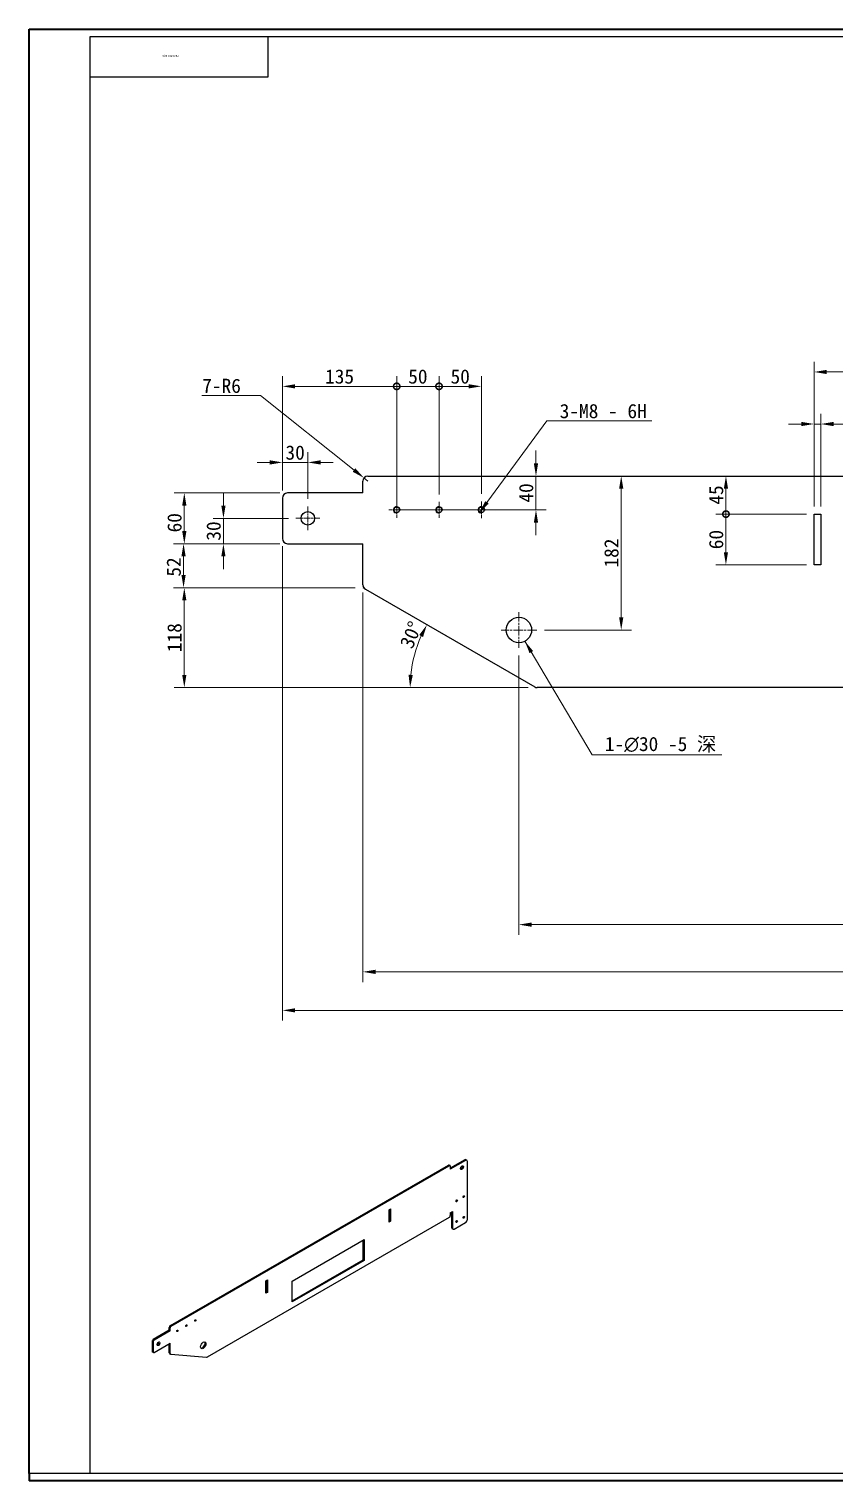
# Model space of a CAD drawing. Header units: millimetres. Extents: x 36 to 2487, y 33 to 1749.
# Drawn here: x 36 to 988, y 33 to 1749 of the extents above; entities that cross this region are included whole.
import ezdxf
from ezdxf.enums import TextEntityAlignment as Align

# ---------------------------------------------------------------- set-up
doc = ezdxf.new("R2018")
doc.units = ezdxf.units.MM
doc.header["$LTSCALE"] = 6
doc.linetypes.add('CHAIN', pattern=[0.3543, 0.2362, -0.0295, 0.0591, -0.0295])
doc.linetypes.add('DOTTED', pattern=[0.0482, 0.0069, -0.0413])
for name, color, linetype, lineweight, true_color in [('中心标记 (ISO)', 1, 'CHAIN', 18, 0xff0000), ('尺寸 (ISO)', 7, 'Continuous', 18, 0x008000), ('符号 (ISO)', 7, 'Continuous', 18, 0x008000)]:
    doc.layers.add(name, color=color, linetype=linetype, lineweight=lineweight, true_color=true_color)
for name, color, linetype, lineweight in [('可见 (ISO)', 7, 'Continuous', 25), ('可见窄的 (ISO)', 7, 'Continuous', 18), ('图框 (ISO)', 7, 'Continuous', 35), ('草图几何图元 (ISO)', 7, 'Continuous', 18)]:
    doc.layers.add(name, color=color, linetype=linetype, lineweight=lineweight)
doc.styles.get("Standard").update_dxf_attribs({"font": 'simfang.ttf'})
doc.styles.add('最新国标', font='simfang.ttf')
doc.dimstyles.new('默认 (GB)', dxfattribs={"dimscale": 6, "dimtxt": 2.8, "dimasz": 2.5, "dimexe": 2, "dimexo": 1.5, "dimgap": 0.5, "dimtad": 1, "dimtoh": 1, "dimdsep": 46, "dimtxsty": '最新国标', "dimcen": 0.09, "dimdle": 10, "dimclrd": 256, "dimclre": 256, "dimclrt": 256, "dimazin": 2, "dimtfac": 0.535714, "dimtdec": 3, "dimtmove": 0, "dimatfit": 3, "dimfxl": 0, "dimtolj": 1, "dimlwd": -1, "dimlwe": -1, "dimarcsym": 0})
doc.dimstyles.new('默认 (GB)$7', dxfattribs={"dimscale": 6, "dimtxt": 2.8, "dimasz": 2.5, "dimexe": 2, "dimexo": 1.5, "dimgap": 0.5, "dimtad": 1, "dimtoh": 1, "dimdsep": 46, "dimtxsty": '最新国标', "dimcen": 0.09, "dimdle": 10, "dimclrd": 256, "dimclre": 256, "dimclrt": 256, "dimazin": 2, "dimtfac": 0.535714, "dimtdec": 3, "dimtmove": 0, "dimatfit": 3, "dimfxl": 0, "dimtolj": 1, "dimlwd": -1, "dimlwe": -1, "dimarcsym": 0})

# ---------------------------------------------------------------- blocks, each defined once
blk = doc.blocks.new('图框 最新国标')
at = {"layer": '图框 (ISO)'}
for p, q in [((6, 7), (6, 291.5)), ((6, 291.5), (414.5, 291.5)), ((414.5, 291.5), (414.5, 5.5)), ((6, 7), (6, 5.5)), ((6, 7), (6, 5.5)), ((414.5, 5.5), (6, 5.5))]:
    blk.add_line(p, q, dxfattribs=at)
at = {"layer": '图框 (ISO)', "color": 7, "linetype": 'Continuous', "lineweight": 25}
for p, q in [((18, 290), (413, 290)), ((18, 7), (18, 290)), ((18, 290), (413, 290)), ((53, 290), (53, 282)), ((413, 290), (413, 7)), ((413, 290), (413, 7)), ((53, 282), (18, 282)), ((413, 7), (6, 7)), ((413, 7), (18, 7))]:
    blk.add_line(p, q, dxfattribs=at)
at = {"layer": '图框 (ISO)', "lineweight": 30}
blk.add_attdef('零件代号', text='', height=2.5, rotation=180, dxfattribs=at).set_placement((35.5, 286), align=Align.MIDDLE_CENTER)
blk = doc.blocks.new('*D5')
at = {"layer": 'Defpoints', "color": 0, "transparency": 16777216}
for p in [(430.3, 1092.2), (2085.3, 910.7), (430.3, 634.7)]:
    blk.add_point(p, dxfattribs=at)
at = {"layer": '尺寸 (ISO)', "color": 116, "true_color": 0x00803f, "transparency": 16777216}
for p, q in [((430.3, 1083.2), (430.3, 622.7)), ((2085.3, 901.7), (2085.3, 622.7)), ((2070.3, 634.7), (445.3, 634.7))]:
    blk.add_line(p, q, dxfattribs=at)
for points in [[(445.3, 637.2), (445.3, 632.2), (430.3, 634.7)], [(2070.3, 637.2), (2070.3, 632.2), (2085.3, 634.7)]]:
    blk.add_solid(points, dxfattribs=at)
at = {"layer": '尺寸 (ISO)', "transparency": 16777216, "insert": (1257.8, 646.2), "char_height": 16.8, "attachment_point": 5, "style": '最新国标'}
blk.add_mtext('\\A1;1655', dxfattribs=at)
blk = doc.blocks.new('*D11')
at = {"layer": 'Defpoints', "color": 0, "transparency": 16777216}
for p in [(430.3, 1088.7), (219.4, 970.7), (634.7, 970.7)]:
    blk.add_point(p, dxfattribs=at)
at = {"layer": '尺寸 (ISO)', "color": 116, "true_color": 0x00803f, "transparency": 16777216}
for p, q in [((421.3, 1088.7), (207.4, 1088.7)), ((219.4, 1073.7), (219.4, 985.7)), ((625.7, 970.7), (207.4, 970.7))]:
    blk.add_line(p, q, dxfattribs=at)
for points in [[(216.9, 1073.7), (221.9, 1073.7), (219.4, 1088.7)], [(216.9, 985.7), (221.9, 985.7), (219.4, 970.7)]]:
    blk.add_solid(points, dxfattribs=at)
at = {"layer": '尺寸 (ISO)', "transparency": 16777216, "insert": (207.9, 1029.7), "char_height": 16.8, "attachment_point": 5, "rotation": 90, "style": '最新国标'}
blk.add_mtext('\\A1;118', dxfattribs=at)
blk = doc.blocks.new('*D12')
at = {"layer": 'Defpoints', "color": 0, "transparency": 16777216}
for p in [(433.3, 1087), (488.3, 996.5), (625.7, 970.7), (634.7, 970.7)]:
    blk.add_point(p, dxfattribs=at)
at = {"layer": '尺寸 (ISO)', "color": 116, "true_color": 0x00803f, "transparency": 16777216}
blk.add_line((616.7, 970.7), (474.1, 970.7), dxfattribs=at)
blk.add_arc((634.7, 970.7), 148.6, 155.7853, 174.2147, dxfattribs=at)
for points in [[(496.9, 1032.8), (501.4, 1030.5), (506, 1045)], [(489.3, 985.6), (484.3, 985.8), (486.1, 970.7)]]:
    blk.add_solid(points, dxfattribs=at)
at = {"layer": '尺寸 (ISO)', "transparency": 16777216, "insert": (487.2, 1033), "char_height": 16.8, "attachment_point": 5, "rotation": 67.093, "style": '最新国标'}
blk.add_mtext('\\A1;30°', dxfattribs=at)
blk = doc.blocks.new('*D19')
at = {"layer": 'Defpoints', "color": 0, "transparency": 16777216}
for p in [(963.3, 1343.7), (963.3, 1175.7), (1657.3, 1175.7)]:
    blk.add_point(p, dxfattribs=at)
at = {"layer": '尺寸 (ISO)', "color": 116, "true_color": 0x00803f, "transparency": 16777216}
for p, q in [((963.3, 1184.7), (963.3, 1355.7)), ((1657.3, 1184.7), (1657.3, 1355.7)), ((1642.3, 1343.7), (978.3, 1343.7))]:
    blk.add_line(p, q, dxfattribs=at)
for points in [[(978.3, 1346.2), (978.3, 1341.2), (963.3, 1343.7)], [(1642.3, 1346.2), (1642.3, 1341.2), (1657.3, 1343.7)]]:
    blk.add_solid(points, dxfattribs=at)
at = {"layer": '尺寸 (ISO)', "transparency": 16777216, "insert": (1310.3, 1357.4), "char_height": 16.8, "attachment_point": 5, "style": '最新国标'}
blk.add_mtext('\\A1;694{\\H9;\\S+0.05^ -0.05;}', dxfattribs=at)
blk = doc.blocks.new('*D20')
at = {"layer": 'Defpoints', "color": 0, "transparency": 16777216}
for p in [(971.3, 1282.2), (963.3, 1175.7), (971.3, 1175.7)]:
    blk.add_point(p, dxfattribs=at)
at = {"layer": '尺寸 (ISO)', "color": 116, "true_color": 0x00803f, "transparency": 16777216}
for p, q in [((963.3, 1184.7), (963.3, 1294.2)), ((971.3, 1184.7), (971.3, 1294.2)), ((948.3, 1282.2), (933.3, 1282.2)), ((963.3, 1282.2), (971.3, 1282.2)), ((986.3, 1282.2), (1022.8, 1282.2))]:
    blk.add_line(p, q, dxfattribs=at)
for points in [[(948.3, 1284.7), (948.3, 1279.7), (963.3, 1282.2)], [(986.3, 1284.7), (986.3, 1279.7), (971.3, 1282.2)]]:
    blk.add_solid(points, dxfattribs=at)
at = {"layer": '尺寸 (ISO)', "transparency": 16777216, "insert": (1014.9, 1293.7), "char_height": 16.8, "attachment_point": 5, "style": '最新国标'}
blk.add_mtext('\\A1;8', dxfattribs=at)
blk = doc.blocks.new('_DotSmall')
at = {"color": 0, "linetype": 'ByBlock', "const_width": 0.5}
blk.add_lwpolyline([(-0.0625, 0, 1), (0.0625, 0, 1)], format="xyb", close=True, dxfattribs=at)
blk = doc.blocks.new('*D22')
at = {"layer": 'Defpoints', "color": 0, "transparency": 16777216}
for p in [(859.2, 1175.7), (963.3, 1175.7), (963.3, 1115.7)]:
    blk.add_point(p, dxfattribs=at)
at = {"layer": '尺寸 (ISO)', "color": 116, "true_color": 0x00803f, "transparency": 16777216}
for p, q in [((954.3, 1175.7), (847.2, 1175.7)), ((859.2, 1130.7), (859.2, 1175.7)), ((954.3, 1115.7), (847.2, 1115.7))]:
    blk.add_line(p, q, dxfattribs=at)
blk.add_solid([(856.7, 1130.7), (861.7, 1130.7), (859.2, 1115.7)], dxfattribs=at)
at = {"layer": '尺寸 (ISO)', "color": 116, "true_color": 0x00803f, "transparency": 16777216, "xscale": 15, "yscale": 15, "zscale": 15, "rotation": 90}
blk.add_blockref('_DotSmall', (859.2, 1175.7), dxfattribs=at)
at = {"layer": '尺寸 (ISO)', "transparency": 16777216, "insert": (847.7, 1145.6), "char_height": 16.8, "attachment_point": 5, "rotation": 90, "style": '最新国标'}
blk.add_mtext('\\A1;60', dxfattribs=at)
blk = doc.blocks.new('*D24')
at = {"layer": 'Defpoints', "color": 0, "transparency": 16777216}
for p in [(436.3, 1220.7), (859.2, 1220.7), (963.3, 1175.7)]:
    blk.add_point(p, dxfattribs=at)
at = {"layer": '尺寸 (ISO)', "color": 116, "true_color": 0x00803f, "transparency": 16777216}
for p, q in [((859.2, 1175.7), (859.2, 1205.7)), ((954.3, 1175.7), (847.2, 1175.7))]:
    blk.add_line(p, q, dxfattribs=at)
blk.add_solid([(856.7, 1205.7), (861.7, 1205.7), (859.2, 1220.7)], dxfattribs=at)
at = {"layer": '尺寸 (ISO)', "color": 116, "true_color": 0x00803f, "transparency": 16777216, "xscale": 15, "yscale": 15, "zscale": 15, "rotation": 270}
blk.add_blockref('_DotSmall', (859.2, 1175.7), dxfattribs=at)
at = {"layer": '尺寸 (ISO)', "transparency": 16777216, "insert": (847.7, 1198.3), "char_height": 16.8, "attachment_point": 5, "rotation": 90, "style": '最新国标'}
blk.add_mtext('\\A1;45', dxfattribs=at)
blk = doc.blocks.new('*D33')
at = {"layer": 'Defpoints', "color": 0, "transparency": 16777216}
for p in [(341.3, 1140.7), (218.5, 1088.7), (430.3, 1088.7)]:
    blk.add_point(p, dxfattribs=at)
at = {"layer": '尺寸 (ISO)', "color": 116, "true_color": 0x00803f, "transparency": 16777216}
for p, q in [((332.3, 1140.7), (206.5, 1140.7)), ((218.5, 1125.7), (218.5, 1103.7)), ((421.3, 1088.7), (206.5, 1088.7))]:
    blk.add_line(p, q, dxfattribs=at)
for points in [[(216, 1125.7), (221, 1125.7), (218.5, 1140.7)], [(216, 1103.7), (221, 1103.7), (218.5, 1088.7)]]:
    blk.add_solid(points, dxfattribs=at)
at = {"layer": '尺寸 (ISO)', "transparency": 16777216, "insert": (207, 1113.2), "char_height": 16.8, "attachment_point": 5, "rotation": 90, "style": '最新国标'}
blk.add_mtext('\\A1;52', dxfattribs=at)
blk = doc.blocks.new('*D34')
at = {"layer": 'Defpoints', "color": 0, "transparency": 16777216}
for p in [(341.3, 1200.7), (219.4, 1140.7), (341.3, 1140.7)]:
    blk.add_point(p, dxfattribs=at)
at = {"layer": '尺寸 (ISO)', "color": 116, "true_color": 0x00803f, "transparency": 16777216}
for p, q in [((332.3, 1200.7), (207.4, 1200.7)), ((219.4, 1185.7), (219.4, 1155.7)), ((332.3, 1140.7), (207.4, 1140.7))]:
    blk.add_line(p, q, dxfattribs=at)
for points in [[(216.9, 1185.7), (221.9, 1185.7), (219.4, 1200.7)], [(216.9, 1155.7), (221.9, 1155.7), (219.4, 1140.7)]]:
    blk.add_solid(points, dxfattribs=at)
at = {"layer": '尺寸 (ISO)', "transparency": 16777216, "insert": (207.9, 1165.5), "char_height": 16.8, "attachment_point": 5, "rotation": 90, "style": '最新国标'}
blk.add_mtext('\\A1;60', dxfattribs=at)
blk = doc.blocks.new('*D35')
at = {"layer": 'Defpoints', "color": 0, "transparency": 16777216}
for p in [(335.3, 1146.7), (2085.3, 910.7), (2085.3, 589.2)]:
    blk.add_point(p, dxfattribs=at)
at = {"layer": '尺寸 (ISO)', "color": 116, "true_color": 0x00803f, "transparency": 16777216}
for p, q in [((335.3, 1137.7), (335.3, 577.2)), ((2085.3, 901.7), (2085.3, 577.2)), ((350.3, 589.2), (2070.3, 589.2))]:
    blk.add_line(p, q, dxfattribs=at)
for points in [[(350.3, 591.7), (350.3, 586.7), (335.3, 589.2)], [(2070.3, 591.7), (2070.3, 586.7), (2085.3, 589.2)]]:
    blk.add_solid(points, dxfattribs=at)
at = {"layer": '尺寸 (ISO)', "transparency": 16777216, "insert": (1210.3, 600.7), "char_height": 16.8, "attachment_point": 5, "style": '最新国标'}
blk.add_mtext('\\A1;1750', dxfattribs=at)
blk = doc.blocks.new('*D36')
at = {"layer": 'Defpoints', "color": 0, "transparency": 16777216}
for p in [(365.3, 1236.8), (335.3, 1194.7), (365.3, 1184.7)]:
    blk.add_point(p, dxfattribs=at)
at = {"layer": '尺寸 (ISO)', "color": 116, "true_color": 0x00803f, "transparency": 16777216}
for p, q in [((320.3, 1236.8), (305.3, 1236.8)), ((335.3, 1203.7), (335.3, 1248.8)), ((335.3, 1236.8), (365.3, 1236.8)), ((365.3, 1193.7), (365.3, 1248.8)), ((380.3, 1236.8), (395.3, 1236.8))]:
    blk.add_line(p, q, dxfattribs=at)
for points in [[(320.3, 1239.3), (320.3, 1234.3), (335.3, 1236.8)], [(380.3, 1239.3), (380.3, 1234.3), (365.3, 1236.8)]]:
    blk.add_solid(points, dxfattribs=at)
at = {"layer": '尺寸 (ISO)', "transparency": 16777216, "insert": (350.3, 1248.3), "char_height": 16.8, "attachment_point": 5, "style": '最新国标'}
blk.add_mtext('\\A1;30', dxfattribs=at)
blk = doc.blocks.new('*D37')
at = {"layer": 'Defpoints', "color": 0, "transparency": 16777216}
for p in [(265.6, 1170.7), (351.3, 1170.7), (341.3, 1140.7)]:
    blk.add_point(p, dxfattribs=at)
at = {"layer": '尺寸 (ISO)', "color": 116, "true_color": 0x00803f, "transparency": 16777216}
for p, q in [((265.6, 1185.7), (265.6, 1200.7)), ((342.3, 1170.7), (253.6, 1170.7)), ((265.6, 1140.7), (265.6, 1170.7)), ((332.3, 1140.7), (253.6, 1140.7)), ((265.6, 1125.7), (265.6, 1110.7))]:
    blk.add_line(p, q, dxfattribs=at)
for points in [[(263.1, 1185.7), (268.1, 1185.7), (265.6, 1170.7)], [(263.1, 1125.7), (268.1, 1125.7), (265.6, 1140.7)]]:
    blk.add_solid(points, dxfattribs=at)
at = {"layer": '尺寸 (ISO)', "transparency": 16777216, "insert": (254.1, 1155.7), "char_height": 16.8, "attachment_point": 5, "rotation": 90, "style": '最新国标'}
blk.add_mtext('\\A1;30', dxfattribs=at)
blk = doc.blocks.new('*D38')
at = {"layer": 'Defpoints', "color": 0, "transparency": 16777216}
for p in [(431.6, 1218.5), (436.3, 1214.7)]:
    blk.add_point(p, dxfattribs=at)
at = {"layer": '尺寸 (ISO)', "color": 116, "true_color": 0x00803f, "transparency": 16777216}
for p, q in [((240.2, 1315.7), (309.5, 1315.7)), ((309.5, 1315.7), (419.9, 1227.8)), ((436.3, 1214.7), (431.6, 1218.5))]:
    blk.add_line(p, q, dxfattribs=at)
blk.add_solid([(421.5, 1229.8), (418.3, 1225.8), (431.6, 1218.5)], dxfattribs=at)
at = {"layer": '尺寸 (ISO)', "transparency": 16777216, "insert": (263.4, 1327.2), "char_height": 16.8, "attachment_point": 5, "style": '最新国标'}
blk.add_mtext('\\A1;\\fFangSong|b0|i0;7-R6', dxfattribs=at)
blk = doc.blocks.new('*D42')
at = {"layer": 'Defpoints', "color": 0, "transparency": 16777216}
for p in [(470.3, 1326.7), (335.3, 1194.7), (470.3, 1180.7)]:
    blk.add_point(p, dxfattribs=at)
at = {"layer": '尺寸 (ISO)', "color": 116, "true_color": 0x00803f, "transparency": 16777216}
for p, q in [((335.3, 1203.7), (335.3, 1338.7)), ((470.3, 1189.7), (470.3, 1338.7)), ((350.3, 1326.7), (470.3, 1326.7))]:
    blk.add_line(p, q, dxfattribs=at)
blk.add_solid([(350.3, 1329.2), (350.3, 1324.2), (335.3, 1326.7)], dxfattribs=at)
at = {"layer": '尺寸 (ISO)', "color": 116, "true_color": 0x00803f, "transparency": 16777216, "xscale": 15, "yscale": 15, "zscale": 15}
blk.add_blockref('_DotSmall', (470.3, 1326.7), dxfattribs=at)
at = {"layer": '尺寸 (ISO)', "transparency": 16777216, "insert": (402.8, 1338.2), "char_height": 16.8, "attachment_point": 5, "style": '最新国标'}
blk.add_mtext('\\A1;135', dxfattribs=at)
blk = doc.blocks.new('*D43')
at = {"layer": 'Defpoints', "color": 0, "transparency": 16777216}
for p in [(520.3, 1326.7), (520.3, 1190), (470.3, 1180.7)]:
    blk.add_point(p, dxfattribs=at)
at = {"layer": '尺寸 (ISO)', "color": 116, "true_color": 0x00803f, "transparency": 16777216}
for p, q in [((470.3, 1189.7), (470.3, 1338.7)), ((520.3, 1199), (520.3, 1338.7)), ((470.3, 1326.7), (520.3, 1326.7))]:
    blk.add_line(p, q, dxfattribs=at)
at = {"layer": '尺寸 (ISO)', "color": 116, "true_color": 0x00803f, "transparency": 16777216, "xscale": 15, "yscale": 15, "zscale": 15, "rotation": 180}
blk.add_blockref('_DotSmall', (470.3, 1326.7), dxfattribs=at)
at = {"layer": '尺寸 (ISO)', "color": 116, "true_color": 0x00803f, "transparency": 16777216, "xscale": 15, "yscale": 15, "zscale": 15}
blk.add_blockref('_DotSmall', (520.3, 1326.7), dxfattribs=at)
at = {"layer": '尺寸 (ISO)', "transparency": 16777216, "insert": (495.3, 1338.2), "char_height": 16.8, "attachment_point": 5, "style": '最新国标'}
blk.add_mtext('\\A1;50', dxfattribs=at)
blk = doc.blocks.new('*D44')
at = {"layer": 'Defpoints', "color": 0, "transparency": 16777216}
for p in [(570.3, 1326.7), (520.3, 1190), (570.3, 1190.7)]:
    blk.add_point(p, dxfattribs=at)
at = {"layer": '尺寸 (ISO)', "color": 116, "true_color": 0x00803f, "transparency": 16777216}
for p, q in [((520.3, 1199), (520.3, 1338.7)), ((570.3, 1199.7), (570.3, 1338.7)), ((520.3, 1326.7), (555.3, 1326.7))]:
    blk.add_line(p, q, dxfattribs=at)
blk.add_solid([(555.3, 1329.2), (555.3, 1324.2), (570.3, 1326.7)], dxfattribs=at)
at = {"layer": '尺寸 (ISO)', "color": 116, "true_color": 0x00803f, "transparency": 16777216, "xscale": 15, "yscale": 15, "zscale": 15, "rotation": 180}
blk.add_blockref('_DotSmall', (520.3, 1326.7), dxfattribs=at)
at = {"layer": '尺寸 (ISO)', "transparency": 16777216, "insert": (545.3, 1338.2), "char_height": 16.8, "attachment_point": 5, "style": '最新国标'}
blk.add_mtext('\\A1;50', dxfattribs=at)
blk = doc.blocks.new('*D45')
at = {"layer": 'Defpoints', "color": 0, "transparency": 16777216}
for p in [(436.3, 1220.7), (634.8, 1220.7), (470.3, 1180.7)]:
    blk.add_point(p, dxfattribs=at)
at = {"layer": '尺寸 (ISO)', "color": 116, "true_color": 0x00803f, "transparency": 16777216}
for p, q in [((634.8, 1235.7), (634.8, 1250.7)), ((634.8, 1220.7), (634.8, 1205.7)), ((634.8, 1195.7), (634.8, 1205.7)), ((634.8, 1180.7), (634.8, 1195.7)), ((479.3, 1180.7), (646.8, 1180.7)), ((634.8, 1165.7), (634.8, 1150.7))]:
    blk.add_line(p, q, dxfattribs=at)
for points in [[(632.3, 1235.7), (637.3, 1235.7), (634.8, 1220.7)], [(632.3, 1165.7), (637.3, 1165.7), (634.8, 1180.7)]]:
    blk.add_solid(points, dxfattribs=at)
at = {"layer": '尺寸 (ISO)', "transparency": 16777216, "insert": (623.3, 1200.7), "char_height": 16.8, "attachment_point": 5, "rotation": 90, "style": '最新国标'}
blk.add_mtext('\\A1;40', dxfattribs=at)
blk = doc.blocks.new('*D46')
at = {"layer": 'Defpoints', "color": 0, "transparency": 16777216}
for p in [(735.5, 1220.7), (772.4, 1220.7), (635.7, 1038.7)]:
    blk.add_point(p, dxfattribs=at)
at = {"layer": '尺寸 (ISO)', "color": 116, "true_color": 0x00803f, "transparency": 16777216}
for p, q in [((735.5, 1053.7), (735.5, 1205.7)), ((644.7, 1038.7), (747.5, 1038.7))]:
    blk.add_line(p, q, dxfattribs=at)
for points in [[(733, 1205.7), (738, 1205.7), (735.5, 1220.7)], [(733, 1053.7), (738, 1053.7), (735.5, 1038.7)]]:
    blk.add_solid(points, dxfattribs=at)
at = {"layer": '尺寸 (ISO)', "transparency": 16777216, "insert": (724, 1129.7), "char_height": 16.8, "attachment_point": 5, "rotation": 90, "style": '最新国标'}
blk.add_mtext('\\A1;182', dxfattribs=at)
blk = doc.blocks.new('*D47')
at = {"layer": 'Defpoints', "color": 0, "transparency": 16777216}
for p in [(614.7, 1017.7), (2085.3, 910.7), (2085.3, 690.5)]:
    blk.add_point(p, dxfattribs=at)
at = {"layer": '尺寸 (ISO)', "color": 116, "true_color": 0x00803f, "transparency": 16777216}
for p, q in [((614.7, 1008.7), (614.7, 678.5)), ((2085.3, 901.7), (2085.3, 678.5)), ((629.7, 690.5), (2070.3, 690.5))]:
    blk.add_line(p, q, dxfattribs=at)
for points in [[(629.7, 693), (629.7, 688), (614.7, 690.5)], [(2070.3, 693), (2070.3, 688), (2085.3, 690.5)]]:
    blk.add_solid(points, dxfattribs=at)
at = {"layer": '尺寸 (ISO)', "transparency": 16777216, "insert": (1350, 702), "char_height": 16.8, "attachment_point": 5, "style": '最新国标'}
blk.add_mtext('\\A1; \\fFangSong|b0|i0;1300', dxfattribs=at)

msp = doc.modelspace()

# ---------------------------------------------------------------- linework, layer by layer
at = {"layer": '中心标记 (ISO)', "ltscale": 5.185534}
for p, q in [((365.3237, 1184.7186), (365.3237, 1156.7186)), ((379.3237, 1170.7186), (351.3237, 1170.7186))]:
    msp.add_line(p, q, dxfattribs=at)
at = {"layer": '中心标记 (ISO)', "ltscale": 3.453347}
for p, q in [((470.3237, 1190.0421), (470.3237, 1171.3951)), ((520.3237, 1190.0421), (520.3237, 1171.3951)), ((479.6472, 1180.7186), (461.0002, 1180.7186)), ((529.6472, 1180.7186), (511.0002, 1180.7186))]:
    msp.add_line(p, q, dxfattribs=at)
at = {"layer": '中心标记 (ISO)', "ltscale": 3.703925}
for p, q in [((570.3237, 1190.7186), (570.3237, 1170.7186)), ((580.3237, 1180.7186), (560.3237, 1180.7186))]:
    msp.add_line(p, q, dxfattribs=at)
at = {"layer": '中心标记 (ISO)', "ltscale": 7.778352}
for p, q in [((614.7057, 1059.7186), (614.7057, 1017.7186)), ((635.7057, 1038.7186), (593.7057, 1038.7186))]:
    msp.add_line(p, q, dxfattribs=at)
at = {"layer": '可见 (ISO)'}
for p, q in [((436.3237, 1220.7186), (1984.3237, 1220.7186)), ((430.3237, 1200.7186), (430.3237, 1214.7186)), ((335.3237, 1194.7186), (335.3237, 1146.7186)), ((430.3237, 1200.7186), (341.3237, 1200.7186)), ((963.3237, 1115.7186), (963.3237, 1175.7186)), ((963.3237, 1175.7186), (971.3237, 1175.7186)), ((971.3237, 1175.7186), (971.3237, 1115.7186)), ((341.3237, 1140.7186), (430.3237, 1140.7186)), ((430.3237, 1092.1827), (430.3237, 1140.7186)), ((971.3237, 1115.7186), (963.3237, 1115.7186)), ((433.3237, 1086.9865), (633.3134, 971.5224)), ((1984.3237, 970.7186), (636.3134, 970.7186)), ((550.6102, 412.4955), (533.6396, 402.6975)), ((551.6708, 411.8831), (533.6396, 401.4728)), ((553.1708, 412.0317), (552.1102, 412.6441)), ((202.9258, 216.6588), (531.3062, 406.2493)), ((203.9864, 216.0464), (532.3668, 405.6369)), ((532.2062, 406.3384), (533.2668, 405.726)), ((533.6396, 404.902), (533.6396, 401.4728)), ((553.7922, 342.0726), (553.7922, 410.6584)), ((532.3668, 344.3997), (246.4107, 179.3028)), ((461.3026, 353.5852), (462.9997, 354.565)), ((461.3026, 338.8883), (461.3026, 353.5852)), ((461.939, 340.4805), (461.939, 353.9527)), ((462.9997, 354.565), (462.9997, 339.8681)), ((533.6396, 350.0335), (536.1852, 351.5032)), ((533.6396, 350.0335), (533.6396, 346.6042)), ((535.1246, 350.8908), (535.1246, 332.5196)), ((536.1852, 351.5032), (536.1852, 331.9073)), ((461.3026, 340.113), (461.939, 340.4805)), ((462.9997, 339.8681), (461.3026, 338.8883)), ((462.9997, 339.8681), (461.939, 340.4805)), ((536.8065, 330.5339), (535.7459, 331.1463)), ((538.3065, 330.6825), (551.6708, 338.3984)), ((346.9634, 269.2003), (431.8163, 318.1901)), ((430.7556, 294.3076), (430.7556, 317.5777)), ((431.8163, 318.1901), (431.8163, 293.6952)), ((346.9634, 245.9302), (430.7556, 294.3076)), ((431.8163, 293.6952), (346.9634, 244.7054)), ((431.8163, 293.6952), (430.7556, 294.3076)), ((315.78, 269.5677), (317.4771, 270.5475)), ((315.78, 254.8708), (315.78, 269.5677)), ((316.4164, 256.463), (316.4164, 269.9352)), ((317.4771, 270.5475), (317.4771, 255.8506)), ((346.9634, 244.7054), (346.9634, 269.2003)), ((315.78, 256.0955), (316.4164, 256.463)), ((317.4771, 255.8506), (315.78, 254.8708)), ((317.4771, 255.8506), (316.4164, 256.463)), ((201.653, 211.0249), (182.7732, 200.1247)), ((202.7137, 210.4126), (183.8339, 199.5123)), ((201.653, 211.0249), (201.653, 214.4542)), ((201.653, 211.0249), (202.7137, 210.4126)), ((202.7137, 210.4126), (202.7137, 213.8418)), ((181.5004, 197.9202), (181.5004, 186.1626)), ((182.5611, 197.3078), (182.5611, 185.5502)), ((183.8339, 184.8154), (202.7137, 195.7156)), ((201.653, 184.4392), (201.653, 195.1033)), ((202.7137, 183.8268), (202.7137, 195.7156)), ((182.9339, 184.7262), (181.8732, 185.3386)), ((202.0258, 183.6152), (203.0864, 183.0028)), ((203.35, 182.9214), (245.7743, 179.1323))]:
    msp.add_line(p, q, dxfattribs=at)
for centre, radius in [((470.3237, 1180.7186), 3.3235), ((520.3237, 1180.7186), 3.3235), ((570.3237, 1180.7186), 3.3235), ((365.3237, 1170.7186), 8), ((614.7057, 1038.7186), 15)]:
    msp.add_circle(centre, radius, dxfattribs=at)
for centre, start, end in [((436.3237, 1214.7186), 90, 180), ((341.3237, 1194.7186), 90, 180), ((341.3237, 1146.7186), 180, 270), ((436.3237, 1092.1827), 180, 240), ((636.3134, 976.7186), 240, 270)]:
    msp.add_arc(centre, 6, start, end, dxfattribs=at)
for centre, major_axis, start_param, end_param in [((550.6102, 410.046), (1.5, 2.5981), 0, 0.785398163), ((551.6708, 409.4336), (1.5, 2.5981), 5.497787144, 7.068583471), ((531.3062, 404.7796), (0.9, 1.5588), 0, 0.785398163), ((532.3668, 404.1672), (0.9, 1.5588), 5.497787144, 7.068583471), ((546.3675, 403.9223), (1.2, 2.0785), 3.599354773, 5.825423188), ((540.0036, 364.7304), (0.6282, 1.0881), 4.146674431, 5.27810353), ((548.4889, 369.6294), (0.6282, 1.0881), 4.146674431, 5.27810353), ((532.3668, 345.8693), (-0.9, -1.5588), 0.785398163, 2.35619449), ((548.4889, 345.1345), (0.6282, 1.0881), 4.146674431, 5.27810353), ((537.2459, 333.7444), (-1.5, -2.5981), 5.497787144, 6.283185307), ((538.3065, 333.132), (-1.5, -2.5981), 5.497787144, 7.068583471), ((540.0036, 340.2355), (0.6282, 1.0881), 4.146674431, 5.27810353), ((551.6708, 340.8479), (-1.5, -2.5981), 0.785398163, 2.35619449), ((202.9258, 215.1891), (-0.9, -1.5588), 3.926990817, 5.497787144), ((203.9864, 214.5767), (0.9, 1.5588), 0.785398163, 2.35619449), ((182.7732, 198.655), (-0.9, -1.5588), 3.926990817, 5.497787144), ((183.8339, 198.0426), (0.9, 1.5588), 0.785398163, 2.35619449), ((187.8644, 195.7156), (1.2, 2.0785), 3.599354773, 5.825423188), ((240.7663, 193.9253), (-2.25, -3.8971), 0.237941125, 2.903651529), ((182.7732, 186.8975), (-0.9, -1.5588), 5.497787144, 6.283185307), ((183.8339, 186.2851), (-0.9, -1.5588), 5.497787144, 7.068583471), ((202.9258, 185.174), (-0.9, -1.5588), 5.497787144, 6.283185307), ((203.9864, 184.5617), (-0.9, -1.5588), 5.497787144, 6.544984695), ((246.4107, 180.7725), (-0.9, -1.5588), 0.261799388, 0.785398163)]:
    msp.add_ellipse(centre, major_axis=major_axis, ratio=0.577350269, start_param=start_param, end_param=end_param, dxfattribs=at)
for centre, major_axis in [((547.4282, 403.3099), (-1.2, -2.0785)), ((541.0642, 364.118), (-0.6282, -1.0881)), ((549.5495, 369.017), (-0.6282, -1.0881)), ((549.5495, 344.5221), (-0.6282, -1.0881)), ((541.0642, 339.6231), (-0.6282, -1.0881)), ((232.4121, 222.66), (-0.4985, -0.8635)), ((211.1989, 210.4126), (-0.4985, -0.8635)), ((221.8055, 216.5363), (-0.4985, -0.8635)), ((188.9251, 195.1033), (-1.2, -2.0785)), ((241.827, 193.3129), (2.25, 3.8971))]:
    msp.add_ellipse(centre, major_axis=major_axis, ratio=0.577350269, dxfattribs=at)
at = {"layer": '可见窄的 (ISO)'}
for p, q in [((550.6102, 412.4955), (551.6708, 411.8831)), ((531.3062, 406.2493), (532.3668, 405.6369)), ((536.1852, 331.9073), (535.1246, 332.5196)), ((201.653, 214.4542), (202.7137, 213.8418)), ((203.9864, 216.0464), (202.9258, 216.6588)), ((181.5004, 197.9202), (182.5611, 197.3078)), ((183.8339, 199.5123), (182.7732, 200.1247)), ((182.5611, 185.5502), (181.5004, 186.1626)), ((202.7137, 183.8268), (201.653, 184.4392))]:
    msp.add_line(p, q, dxfattribs=at)
for centre in [(470.3237, 1180.7186), (520.3237, 1180.7186), (570.3237, 1180.7186)]:
    msp.add_arc(centre, 4, 350, 260, dxfattribs=at)
at = {"layer": '草图几何图元 (ISO)', "color": 1, "linetype": 'DOTTED', "ltscale": 4.715735, "true_color": 0xff0000}
for p in [(430.3237, 1092.1827), (433.3237, 1086.9865)]:
    msp.add_line(p, (430.3237, 1088.7186), dxfattribs=at)
at = {"layer": '草图几何图元 (ISO)', "color": 1, "linetype": 'DOTTED', "ltscale": 2.188527, "true_color": 0xff0000}
for p in [(633.3134, 971.5224), (636.3134, 970.7186)]:
    msp.add_line(p, (634.7057, 970.7186), dxfattribs=at)

# ---------------------------------------------------------------- block references
ref = msp.add_blockref('图框 最新国标', (0, 0), dxfattribs=dict(xscale=6, yscale=6, zscale=6))
lines = msp.add_mtext('7420701A06', dxfattribs={"layer": '图框 (ISO)', "insert": (213, 1716), "char_height": 2.5, "attachment_point": 1, "rotation": 180})
ref.add_attrib('零件代号', '', (213, 1716)).embed_mtext(lines)

# ---------------------------------------------------------------- texts
at = {"layer": '符号 (ISO)', "char_height": 16.8, "attachment_point": 7, "line_spacing_factor": 0.49, "style": '最新国标'}
for s, insert, width in [('3-M8 - 6H', (662.8305, 1288.8275), 114.310739), ('1-\\fAIGDT|b0|i0;{\\H16.8000;n}\\fFangSong|b0|i0;{\\H16.8000;30 -5 深}', (716.1576, 893.9047), 146.027228)]:
    msp.add_mtext(s, dxfattribs=dict(at, insert=insert, width=width))

# ---------------------------------------------------------------- dimensions: what is measured, and where the dimension line sits
at = {"layer": '尺寸 (ISO)', "color": 116, "true_color": 0x00803f}
for base, p1, p2, angle, override, picture, middle in [((963.3237, 1343.7186), (1657.3237, 1175.7186), (963.3237, 1175.7186), 180, {"dimgap": 0.5, "dimtoh": 0, "dimdec": 2, "dimtol": 1, "dimlim": 0, "dimtp": 0.05, "dimtm": 0.05, "dimtdec": 3, "dimtofl": 0, "dimatfit": 1}, '*D19', (1310.3237, 1343.7186)), ((470.3237, 1326.7186), (335.3237, 1194.7186), (470.3237, 1180.7186), 180, {"dimgap": 0.5, "dimtoh": 0, "dimdec": 2, "dimblk2": 'DotSmall', "dimsah": 1, "dimdle": 0, "dimtol": 0, "dimlim": 0, "dimtp": 0, "dimtm": 0, "dimtdec": 3, "dimtofl": 0, "dimatfit": 1}, '*D42', (402.8237, 1326.7186)), ((520.3237, 1326.7186), (470.3237, 1180.7186), (520.3237, 1190.0421), 180, {"dimgap": 0.5, "dimtoh": 0, "dimdec": 2, "dimblk1": 'DotSmall', "dimblk2": 'DotSmall', "dimsah": 1, "dimdle": 0, "dimtol": 0, "dimlim": 0, "dimtp": 0, "dimtm": 0, "dimtdec": 3, "dimtofl": 0, "dimatfit": 1}, '*D43', (495.3237, 1326.7186)), ((570.3237, 1326.7186), (520.3237, 1190.0421), (570.3237, 1190.7186), 180, {"dimgap": 0.5, "dimtoh": 0, "dimdec": 2, "dimblk1": 'DotSmall', "dimsah": 1, "dimdle": 0, "dimtol": 0, "dimlim": 0, "dimtp": 0, "dimtm": 0, "dimtdec": 3, "dimtofl": 0, "dimatfit": 1}, '*D44', (545.3237, 1326.7186)), ((971.3237, 1282.1883), (963.3237, 1175.7186), (971.3237, 1175.7186), 180, {"dimgap": 0.5, "dimtoh": 0, "dimdec": 2, "dimtol": 0, "dimlim": 0, "dimtp": 0, "dimtm": 0, "dimtdec": 3, "dimtofl": 1, "dimatfit": 1}, '*D20', (1014.9329, 1282.1883)), ((365.3237, 1236.802), (335.3237, 1194.7186), (365.3237, 1184.7186), 180, {"dimgap": 0.5, "dimtoh": 0, "dimdec": 2, "dimtol": 0, "dimlim": 0, "dimtp": 0, "dimtm": 0, "dimtdec": 3, "dimtofl": 1, "dimatfit": 1}, '*D36', (350.3237, 1236.802)), ((634.8382, 1220.7186), (470.3237, 1180.7186), (436.3237, 1220.7186), 90, {"dimgap": 0.5, "dimtoh": 0, "dimdec": 2, "dimsah": 1, "dimse2": 1, "dimtol": 0, "dimlim": 0, "dimtp": 0, "dimtm": 0, "dimtdec": 3, "dimtofl": 0}, '*D45', (634.8382, 1200.7186)), ((859.2066, 1220.7186), (963.3237, 1175.7186), (436.3237, 1220.7186), 90, {"dimgap": 0.5, "dimtoh": 0, "dimdec": 2, "dimblk1": 'DotSmall', "dimsah": 1, "dimdle": 0, "dimse2": 1, "dimtol": 0, "dimlim": 0, "dimtp": 0, "dimtm": 0, "dimtdec": 3, "dimtofl": 0, "dimatfit": 1}, '*D24', (859.2066, 1198.3186)), ((735.5359, 1220.7186), (635.7057, 1038.7186), (772.4488, 1220.7186), 90, {"dimgap": 0.5, "dimtoh": 0, "dimdec": 2, "dimse2": 1, "dimtol": 0, "dimlim": 0, "dimtp": 0, "dimtm": 0, "dimtdec": 3, "dimtofl": 0, "dimatfit": 1}, '*D46', (735.5359, 1129.7186)), ((219.4454, 1140.7186), (341.3237, 1200.7186), (341.3237, 1140.7186), 90, {"dimgap": 0.5, "dimtoh": 0, "dimdec": 2, "dimtol": 0, "dimlim": 0, "dimtp": 0, "dimtm": 0, "dimtdec": 3, "dimtofl": 0, "dimatfit": 1}, '*D34', (219.4454, 1165.5074)), ((265.5854, 1170.7186), (341.3237, 1140.7186), (351.3237, 1170.7186), 270, {"dimgap": 0.5, "dimtoh": 0, "dimdec": 2, "dimtol": 0, "dimlim": 0, "dimtp": 0, "dimtm": 0, "dimtdec": 3, "dimtofl": 1, "dimatfit": 1}, '*D37', (265.5854, 1155.7186)), ((859.2066, 1175.7186), (963.3237, 1115.7186), (963.3237, 1175.7186), 90, {"dimgap": 0.5, "dimtoh": 0, "dimdec": 2, "dimblk2": 'DotSmall', "dimsah": 1, "dimdle": 0, "dimtol": 0, "dimlim": 0, "dimtp": 0, "dimtm": 0, "dimtdec": 3, "dimtofl": 0, "dimatfit": 1}, '*D22', (859.2066, 1145.6186)), ((218.4637, 1088.7186), (341.3237, 1140.7186), (430.3237, 1088.7186), 270, {"dimgap": 0.5, "dimtoh": 0, "dimdec": 2, "dimtol": 0, "dimlim": 0, "dimtp": 0, "dimtm": 0, "dimtdec": 3, "dimtofl": 0, "dimatfit": 1}, '*D33', (218.4637, 1113.2186)), ((2085.3237, 589.2301), (335.3237, 1146.7186), (2085.3237, 910.7186), 180, {"dimgap": 0.5, "dimtoh": 0, "dimdec": 2, "dimtol": 0, "dimlim": 0, "dimtp": 0, "dimtm": 0, "dimtdec": 3, "dimtofl": 0, "dimatfit": 1}, '*D35', (1210.3237, 589.2301)), ((219.4454, 970.7186), (430.3237, 1088.7186), (634.7057, 970.7186), 90, {"dimgap": 0.5, "dimtoh": 0, "dimdec": 2, "dimtol": 0, "dimlim": 0, "dimtp": 0, "dimtm": 0, "dimtdec": 3, "dimtofl": 0, "dimatfit": 1}, '*D11', (219.4454, 1029.7186))]:
    dim = msp.add_linear_dim(base=base, p1=p1, p2=p2, angle=angle, dimstyle='默认 (GB)', override=override, dxfattribs=at)
    dim.commit()
    dim.dimension.update_dxf_attribs({"geometry": picture, "text_midpoint": middle, "dimtype": 160})
dim = msp.add_radius_dim(center=(436.3237, 1214.7186), mpoint=(431.6305, 1218.4567), text='\\fFangSong|b0|i0;7-<>', dimstyle='默认 (GB)', override={"dimgap": 0.5, "dimtih": 1, "dimdec": 2, "dimlfac": 1, "dimcen": 0, "dimtol": 0, "dimlim": 0, "dimtp": 0, "dimtm": 0, "dimtdec": 3}, dxfattribs=at)
dim.commit()
dim.dimension.update_dxf_attribs({"geometry": '*D38', "text_midpoint": (263.3616, 1315.7251), "dimtype": 164})
dim = msp.add_linear_dim(base=(430.3237, 634.7186), p1=(2085.3237, 910.7186), p2=(430.3237, 1092.1827), dimstyle='默认 (GB)', override={"dimgap": 0.5, "dimtoh": 0, "dimdec": 2, "dimtol": 0, "dimlim": 0, "dimtp": 0, "dimtm": 0, "dimtdec": 3, "dimtofl": 0, "dimatfit": 1}, dxfattribs=at)
dim.commit()
dim.dimension.update_dxf_attribs({"geometry": '*D5', "text_midpoint": (1257.8237, 634.7186), "dimtype": 160})
dim = msp.add_angular_dim_3p(base=(488.3443, 996.526), center=(634.7057, 970.7186), p1=(433.3237, 1086.9865), p2=(625.7057, 970.7186), dimstyle='默认 (GB)', override={"dimgap": 0.5, "dimtoh": 0, "dimse1": 1, "dimadec": 2, "dimtol": 0, "dimlim": 0, "dimtp": 0, "dimtm": 0, "dimtdec": 2}, dxfattribs=at)
dim.commit()
dim.dimension.update_dxf_attribs({"geometry": '*D12', "text_midpoint": (497.8069, 1028.5667), "dimtype": 165})
dim = msp.add_linear_dim(base=(2085.3237, 690.5205), p1=(614.7057, 1017.7186), p2=(2085.3237, 910.7186), angle=180, text=' \\fFangSong|b0|i0;1300', dimstyle='默认 (GB)', override={"dimgap": 0.5, "dimtoh": 0, "dimdec": 2, "dimtol": 0, "dimlim": 0, "dimtp": 0, "dimtm": 0, "dimtdec": 3, "dimtofl": 0, "dimatfit": 1}, dxfattribs=at)
dim.commit()
dim.dimension.update_dxf_attribs({"geometry": '*D47', "text_midpoint": (1350.0147, 690.5205), "dimtype": 160})

# ---------------------------------------------------------------- leaders
at = {"layer": '符号 (ISO)', "annotation_type": 0, "has_hookline": 1, "hookline_direction": 0}
for points, text_width in [([(568.0738, 1177.4113), (647.8305, 1286.0275), (662.8305, 1286.0275)], 108.672), ([(621.7288, 1025.4643), (701.1576, 891.1047), (716.1576, 891.1047)], 138.0058)]:
    msp.add_leader(points, dimstyle='默认 (GB)$7', override={"dimgap": 0, "dimtad": 1}, dxfattribs=dict(at, text_width=text_width))

doc.saveas('drawing.dxf')
